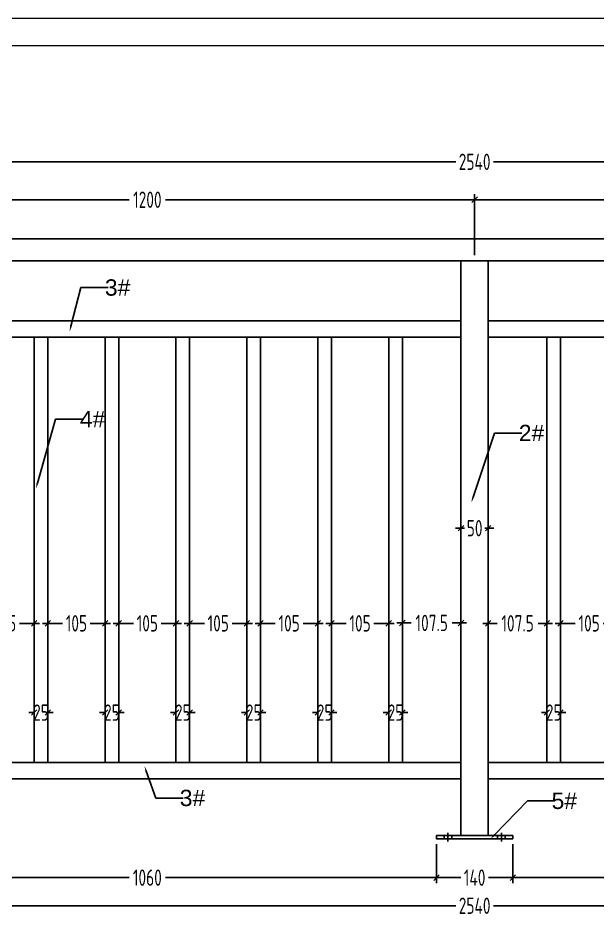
# Model space of a CAD drawing. Header units: millimetres. Extents: x 4 to 2106212, y -117026 to 198097.
# Drawn here: x 1915856 to 1916919, y 188418 to 190076 of the extents above; entities that cross this region are included whole.
import ezdxf
from ezdxf import colors
from ezdxf.entities.mleader import LeaderData, LeaderLine
from ezdxf.math import Vec2, Vec3

# ---------------------------------------------------------------- set-up
doc = ezdxf.new("R2010")
doc.units = ezdxf.units.MM
for name, color, linetype in [('HR-dimension', 9, 'Continuous'), ('方管', 100, 'Continuous'), ('标注', 9, 'Continuous')]:
    doc.layers.add(name, color=color, linetype=linetype)
doc.layers.add('图框', color=7, linetype='Continuous', lineweight=13)
doc.layers.add('文本', color=3, linetype='Continuous', lineweight=13)
doc.styles.add('Arial', font='arial.ttf')
doc.styles.add('hztxt', font='ros1.shx', dxfattribs={"width": 0.8, "bigfont": 'hztxt.shx'})
doc.dimstyles.new('DIM-10', dxfattribs={"dimscale": 10, "dimtxt": 3, "dimasz": 1, "dimexe": 1, "dimexo": 1, "dimgap": 0.5, "dimtad": 0, "dimdec": 3, "dimrnd": 0.0005, "dimzin": 9, "dimdsep": 46, "dimtxsty": 'hztxt', "dimblk": 'OBLIQUE', "dimcen": 0, "dimdle": 1, "dimclrd": 9, "dimclre": 9, "dimclrt": 2, "dimazin": 2, "dimtfac": 1, "dimtdec": 3, "dimtix": 1, "dimtofl": 0, "dimtmove": 2, "dimatfit": 3, "dimldrblk": 'OBLIQUE', "dimfxl": 1, "dimarcsym": 2})

# ---------------------------------------------------------------- blocks, each defined once
blk = doc.blocks.new('_Oblique')
at = {"color": 0, "linetype": 'ByBlock', "lineweight": -2}
blk.add_line((-0.5, -0.5), (0.5, 0.5), dxfattribs=at)
blk = doc.blocks.new('*D829')
at = {"layer": 'Defpoints', "color": 0, "ltscale": 1.5, "transparency": 16777216}
for p in [(1916693, 189742.7), (1915493, 189630.8), (1916693, 189630.8)]:
    blk.add_point(p, dxfattribs=at)
at = {"layer": 'HR-dimension', "color": 9, "lineweight": -2, "ltscale": 1.5, "transparency": 16777216}
for p, q in [((1915483, 189742.7), (1916059.6, 189742.7)), ((1915493, 189640.8), (1915493, 189752.7)), ((1916703, 189742.7), (1916126.4, 189742.7)), ((1916693, 189640.8), (1916693, 189752.7))]:
    blk.add_line(p, q, dxfattribs=at)
at = {"layer": 'HR-dimension', "color": 9, "lineweight": -2, "ltscale": 1.5, "transparency": 16777216, "xscale": 10, "yscale": 10, "zscale": 10, "rotation": 180}
blk.add_blockref('_Oblique', (1915493, 189742.7), dxfattribs=at)
at = {"layer": 'HR-dimension', "color": 9, "lineweight": -2, "ltscale": 1.5, "transparency": 16777216, "xscale": 10, "yscale": 10, "zscale": 10}
blk.add_blockref('_Oblique', (1916693, 189742.7), dxfattribs=at)
at = {"layer": 'HR-dimension', "color": 2, "ltscale": 1.5, "transparency": 16777216, "insert": (1916093, 189742.7), "char_height": 30, "attachment_point": 5, "style": 'hztxt'}
blk.add_mtext('1200', dxfattribs=at)
blk = doc.blocks.new('*D830')
at = {"layer": 'Defpoints', "color": 0, "ltscale": 1.5, "transparency": 16777216}
for p in [(1917893, 189742.7), (1916693, 189630.8), (1917893, 189630.8)]:
    blk.add_point(p, dxfattribs=at)
at = {"layer": 'HR-dimension', "color": 9, "lineweight": -2, "ltscale": 1.5, "transparency": 16777216}
for p, q in [((1916683, 189742.7), (1917259.6, 189742.7)), ((1916693, 189640.8), (1916693, 189752.7)), ((1917903, 189742.7), (1917326.4, 189742.7)), ((1917893, 189640.8), (1917893, 189752.7))]:
    blk.add_line(p, q, dxfattribs=at)
at = {"layer": 'HR-dimension', "color": 9, "lineweight": -2, "ltscale": 1.5, "transparency": 16777216, "xscale": 10, "yscale": 10, "zscale": 10, "rotation": 180}
blk.add_blockref('_Oblique', (1916693, 189742.7), dxfattribs=at)
at = {"layer": 'HR-dimension', "color": 9, "lineweight": -2, "ltscale": 1.5, "transparency": 16777216, "xscale": 10, "yscale": 10, "zscale": 10}
blk.add_blockref('_Oblique', (1917893, 189742.7), dxfattribs=at)
at = {"layer": 'HR-dimension', "color": 2, "ltscale": 1.5, "transparency": 16777216, "insert": (1917293, 189742.7), "char_height": 30, "attachment_point": 5, "style": 'hztxt'}
blk.add_mtext('1200', dxfattribs=at)
blk = doc.blocks.new('*D832')
at = {"layer": 'Defpoints', "color": 0, "ltscale": 1.5, "transparency": 16777216}
for p in [(1915423, 189812.2), (1915423, 189670.8), (1917963, 189670.8)]:
    blk.add_point(p, dxfattribs=at)
at = {"layer": 'HR-dimension', "color": 9, "lineweight": -2, "ltscale": 1.5, "transparency": 16777216}
for p, q in [((1915413, 189812.2), (1916658.4, 189812.2)), ((1915423, 189680.8), (1915423, 189822.2)), ((1917973, 189812.2), (1916727.6, 189812.2)), ((1917963, 189680.8), (1917963, 189822.2))]:
    blk.add_line(p, q, dxfattribs=at)
at = {"layer": 'HR-dimension', "color": 9, "lineweight": -2, "ltscale": 1.5, "transparency": 16777216, "xscale": 10, "yscale": 10, "zscale": 10, "rotation": 180}
blk.add_blockref('_Oblique', (1915423, 189812.2), dxfattribs=at)
at = {"layer": 'HR-dimension', "color": 9, "lineweight": -2, "ltscale": 1.5, "transparency": 16777216, "xscale": 10, "yscale": 10, "zscale": 10}
blk.add_blockref('_Oblique', (1917963, 189812.2), dxfattribs=at)
at = {"layer": 'HR-dimension', "color": 2, "ltscale": 1.5, "transparency": 16777216, "insert": (1916693, 189812.2), "char_height": 30, "attachment_point": 5, "style": 'hztxt'}
blk.add_mtext('2540', dxfattribs=at)
blk = doc.blocks.new('*D834')
at = {"layer": 'Defpoints', "color": 0, "transparency": 16777216}
for p in [(1916668, 189233.7), (1916718, 189233.7), (1916668, 189140.4)]:
    blk.add_point(p, dxfattribs=at)
at = {"layer": '标注', "color": 9, "lineweight": -2, "transparency": 16777216}
for p, q in [((1916668, 189223.7), (1916668, 189130.4)), ((1916718, 189223.7), (1916718, 189130.4)), ((1916658, 189140.4), (1916674.4, 189140.4)), ((1916728, 189140.4), (1916711.6, 189140.4))]:
    blk.add_line(p, q, dxfattribs=at)
at = {"layer": '标注', "color": 9, "lineweight": -2, "transparency": 16777216, "xscale": 10, "yscale": 10, "zscale": 10, "rotation": 180}
blk.add_blockref('_Oblique', (1916668, 189140.4), dxfattribs=at)
at = {"layer": '标注', "color": 9, "lineweight": -2, "transparency": 16777216, "xscale": 10, "yscale": 10, "zscale": 10}
blk.add_blockref('_Oblique', (1916718, 189140.4), dxfattribs=at)
at = {"layer": '标注', "color": 2, "transparency": 16777216, "insert": (1916693, 189140.4), "char_height": 30, "attachment_point": 5, "style": 'hztxt'}
blk.add_mtext('50', dxfattribs=at)
blk = doc.blocks.new('*D840')
at = {"layer": 'Defpoints', "color": 0, "transparency": 16777216}
for p in [(1916763, 188570.8), (1917823, 188570.8), (1916763, 188499.6)]:
    blk.add_point(p, dxfattribs=at)
at = {"layer": '标注', "color": 9, "lineweight": -2, "transparency": 16777216}
for p, q in [((1916763, 188560.8), (1916763, 188489.6)), ((1917823, 188560.8), (1917823, 188489.6)), ((1916753, 188499.6), (1917259.6, 188499.6)), ((1917833, 188499.6), (1917326.4, 188499.6))]:
    blk.add_line(p, q, dxfattribs=at)
at = {"layer": '标注', "color": 9, "lineweight": -2, "transparency": 16777216, "xscale": 10, "yscale": 10, "zscale": 10, "rotation": 180}
blk.add_blockref('_Oblique', (1916763, 188499.6), dxfattribs=at)
at = {"layer": '标注', "color": 9, "lineweight": -2, "transparency": 16777216, "xscale": 10, "yscale": 10, "zscale": 10}
blk.add_blockref('_Oblique', (1917823, 188499.6), dxfattribs=at)
at = {"layer": '标注', "color": 2, "transparency": 16777216, "insert": (1917293, 188499.6), "char_height": 30, "attachment_point": 5, "style": 'hztxt'}
blk.add_mtext('1060', dxfattribs=at)
blk = doc.blocks.new('*D841')
at = {"layer": 'Defpoints', "color": 0, "transparency": 16777216}
for p in [(1916623, 188570.8), (1916763, 188570.8), (1916623, 188499.6)]:
    blk.add_point(p, dxfattribs=at)
at = {"layer": '标注', "color": 9, "lineweight": -2, "transparency": 16777216}
for p, q in [((1916623, 188560.8), (1916623, 188489.6)), ((1916763, 188560.8), (1916763, 188489.6)), ((1916613, 188499.6), (1916667.6, 188499.6)), ((1916773, 188499.6), (1916718.4, 188499.6))]:
    blk.add_line(p, q, dxfattribs=at)
at = {"layer": '标注', "color": 9, "lineweight": -2, "transparency": 16777216, "xscale": 10, "yscale": 10, "zscale": 10, "rotation": 180}
blk.add_blockref('_Oblique', (1916623, 188499.6), dxfattribs=at)
at = {"layer": '标注', "color": 9, "lineweight": -2, "transparency": 16777216, "xscale": 10, "yscale": 10, "zscale": 10}
blk.add_blockref('_Oblique', (1916763, 188499.6), dxfattribs=at)
at = {"layer": '标注', "color": 2, "transparency": 16777216, "insert": (1916693, 188499.6), "char_height": 30, "attachment_point": 5, "style": 'hztxt'}
blk.add_mtext('140', dxfattribs=at)
blk = doc.blocks.new('*D842')
at = {"layer": 'Defpoints', "color": 0, "transparency": 16777216}
for p in [(1915563, 188570.8), (1916623, 188570.8), (1915563, 188499.6)]:
    blk.add_point(p, dxfattribs=at)
at = {"layer": '标注', "color": 9, "lineweight": -2, "transparency": 16777216}
for p, q in [((1915563, 188560.8), (1915563, 188489.6)), ((1916623, 188560.8), (1916623, 188489.6)), ((1915553, 188499.6), (1916059.6, 188499.6)), ((1916633, 188499.6), (1916126.4, 188499.6))]:
    blk.add_line(p, q, dxfattribs=at)
at = {"layer": '标注', "color": 9, "lineweight": -2, "transparency": 16777216, "xscale": 10, "yscale": 10, "zscale": 10, "rotation": 180}
blk.add_blockref('_Oblique', (1915563, 188499.6), dxfattribs=at)
at = {"layer": '标注', "color": 9, "lineweight": -2, "transparency": 16777216, "xscale": 10, "yscale": 10, "zscale": 10}
blk.add_blockref('_Oblique', (1916623, 188499.6), dxfattribs=at)
at = {"layer": '标注', "color": 2, "transparency": 16777216, "insert": (1916093, 188499.6), "char_height": 30, "attachment_point": 5, "style": 'hztxt'}
blk.add_mtext('1060', dxfattribs=at)
blk = doc.blocks.new('*D844')
at = {"layer": 'Defpoints', "color": 0, "transparency": 16777216}
for p in [(1915423, 188570.8), (1917963, 188570.8), (1917963, 188448)]:
    blk.add_point(p, dxfattribs=at)
at = {"layer": '标注', "color": 9, "lineweight": -2, "transparency": 16777216}
for p, q in [((1915423, 188560.8), (1915423, 188438)), ((1917963, 188560.8), (1917963, 188438)), ((1915413, 188448), (1916658.4, 188448)), ((1917973, 188448), (1916727.6, 188448))]:
    blk.add_line(p, q, dxfattribs=at)
at = {"layer": '标注', "color": 9, "lineweight": -2, "transparency": 16777216, "xscale": 10, "yscale": 10, "zscale": 10, "rotation": 180}
blk.add_blockref('_Oblique', (1915423, 188448), dxfattribs=at)
at = {"layer": '标注', "color": 9, "lineweight": -2, "transparency": 16777216, "xscale": 10, "yscale": 10, "zscale": 10}
blk.add_blockref('_Oblique', (1917963, 188448), dxfattribs=at)
at = {"layer": '标注', "color": 2, "transparency": 16777216, "insert": (1916693, 188448), "char_height": 30, "attachment_point": 5, "style": 'hztxt'}
blk.add_mtext('2540', dxfattribs=at)
blk = doc.blocks.new('GW-TK')
at = {"layer": '图框'}
for points in [[(927183.55, 464715.01), (927603.55, 464715.01), (927603.55, 464418.01), (927183.55, 464418.01)], [(927188.55, 464710.01), (927598.55, 464710.01), (927598.55, 464423.01), (927188.55, 464423.01)]]:
    blk.add_lwpolyline(points, close=True, dxfattribs=at)
blk = doc.blocks.new('*D1466')
at = {"layer": 'Defpoints', "color": 0, "ltscale": 1.5, "transparency": 16777216}
for p in [(1915910.5, 188802.2), (1915885.5, 188710.8), (1915910.5, 188710.8)]:
    blk.add_point(p, dxfattribs=at)
at = {"layer": 'HR-dimension', "color": 9, "lineweight": -2, "ltscale": 1.5, "transparency": 16777216}
for p, q in [((1915885.5, 188802.2), (1915875.5, 188802.2)), ((1915885.5, 188720.8), (1915885.5, 188812.2)), ((1915910.5, 188720.8), (1915910.5, 188812.2)), ((1915910.5, 188802.2), (1915920.5, 188802.2))]:
    blk.add_line(p, q, dxfattribs=at)
at = {"layer": 'HR-dimension', "color": 9, "lineweight": -2, "ltscale": 1.5, "transparency": 16777216, "xscale": 10, "yscale": 10, "zscale": 10}
blk.add_blockref('_Oblique', (1915885.5, 188802.2), dxfattribs=at)
at = {"layer": 'HR-dimension', "color": 9, "lineweight": -2, "ltscale": 1.5, "transparency": 16777216, "xscale": 10, "yscale": 10, "zscale": 10, "rotation": 180}
blk.add_blockref('_Oblique', (1915910.5, 188802.2), dxfattribs=at)
at = {"layer": 'HR-dimension', "color": 2, "ltscale": 1.5, "transparency": 16777216, "insert": (1915898, 188802.2), "char_height": 30, "attachment_point": 5, "style": 'hztxt'}
blk.add_mtext('25', dxfattribs=at)
blk = doc.blocks.new('*D1465')
at = {"layer": 'Defpoints', "color": 0, "ltscale": 1.5, "transparency": 16777216}
for p in [(1915780.5, 188965.9), (1915780.5, 188896.1), (1915885.5, 188896.1)]:
    blk.add_point(p, dxfattribs=at)
at = {"layer": 'HR-dimension', "color": 9, "lineweight": -2, "ltscale": 1.5, "transparency": 16777216}
for p, q in [((1915770.5, 188965.9), (1915807.6, 188965.9)), ((1915780.5, 188906.1), (1915780.5, 188975.9)), ((1915895.5, 188965.9), (1915858.4, 188965.9)), ((1915885.5, 188906.1), (1915885.5, 188975.9))]:
    blk.add_line(p, q, dxfattribs=at)
at = {"layer": 'HR-dimension', "color": 9, "lineweight": -2, "ltscale": 1.5, "transparency": 16777216, "xscale": 10, "yscale": 10, "zscale": 10, "rotation": 180}
blk.add_blockref('_Oblique', (1915780.5, 188965.9), dxfattribs=at)
at = {"layer": 'HR-dimension', "color": 9, "lineweight": -2, "ltscale": 1.5, "transparency": 16777216, "xscale": 10, "yscale": 10, "zscale": 10}
blk.add_blockref('_Oblique', (1915885.5, 188965.9), dxfattribs=at)
at = {"layer": 'HR-dimension', "color": 2, "ltscale": 1.5, "transparency": 16777216, "insert": (1915833, 188965.9), "char_height": 30, "attachment_point": 5, "style": 'hztxt'}
blk.add_mtext('105', dxfattribs=at)
blk = doc.blocks.new('*D1468')
at = {"layer": 'Defpoints', "color": 0, "ltscale": 1.5, "transparency": 16777216}
for p in [(1916040.5, 188802.2), (1916015.5, 188710.8), (1916040.5, 188710.8)]:
    blk.add_point(p, dxfattribs=at)
at = {"layer": 'HR-dimension', "color": 9, "lineweight": -2, "ltscale": 1.5, "transparency": 16777216}
for p, q in [((1916015.5, 188802.2), (1916005.5, 188802.2)), ((1916015.5, 188720.8), (1916015.5, 188812.2)), ((1916040.5, 188720.8), (1916040.5, 188812.2)), ((1916040.5, 188802.2), (1916050.5, 188802.2))]:
    blk.add_line(p, q, dxfattribs=at)
at = {"layer": 'HR-dimension', "color": 9, "lineweight": -2, "ltscale": 1.5, "transparency": 16777216, "xscale": 10, "yscale": 10, "zscale": 10}
blk.add_blockref('_Oblique', (1916015.5, 188802.2), dxfattribs=at)
at = {"layer": 'HR-dimension', "color": 9, "lineweight": -2, "ltscale": 1.5, "transparency": 16777216, "xscale": 10, "yscale": 10, "zscale": 10, "rotation": 180}
blk.add_blockref('_Oblique', (1916040.5, 188802.2), dxfattribs=at)
at = {"layer": 'HR-dimension', "color": 2, "ltscale": 1.5, "transparency": 16777216, "insert": (1916028, 188802.2), "char_height": 30, "attachment_point": 5, "style": 'hztxt'}
blk.add_mtext('25', dxfattribs=at)
blk = doc.blocks.new('*D1467')
at = {"layer": 'Defpoints', "color": 0, "ltscale": 1.5, "transparency": 16777216}
for p in [(1915910.5, 188965.9), (1915910.5, 188896.1), (1916015.5, 188896.1)]:
    blk.add_point(p, dxfattribs=at)
at = {"layer": 'HR-dimension', "color": 9, "lineweight": -2, "ltscale": 1.5, "transparency": 16777216}
for p, q in [((1915900.5, 188965.9), (1915937.6, 188965.9)), ((1915910.5, 188906.1), (1915910.5, 188975.9)), ((1916025.5, 188965.9), (1915988.4, 188965.9)), ((1916015.5, 188906.1), (1916015.5, 188975.9))]:
    blk.add_line(p, q, dxfattribs=at)
at = {"layer": 'HR-dimension', "color": 9, "lineweight": -2, "ltscale": 1.5, "transparency": 16777216, "xscale": 10, "yscale": 10, "zscale": 10, "rotation": 180}
blk.add_blockref('_Oblique', (1915910.5, 188965.9), dxfattribs=at)
at = {"layer": 'HR-dimension', "color": 9, "lineweight": -2, "ltscale": 1.5, "transparency": 16777216, "xscale": 10, "yscale": 10, "zscale": 10}
blk.add_blockref('_Oblique', (1916015.5, 188965.9), dxfattribs=at)
at = {"layer": 'HR-dimension', "color": 2, "ltscale": 1.5, "transparency": 16777216, "insert": (1915963, 188965.9), "char_height": 30, "attachment_point": 5, "style": 'hztxt'}
blk.add_mtext('105', dxfattribs=at)
blk = doc.blocks.new('*D1470')
at = {"layer": 'Defpoints', "color": 0, "ltscale": 1.5, "transparency": 16777216}
for p in [(1916170.5, 188802.2), (1916145.5, 188710.8), (1916170.5, 188710.8)]:
    blk.add_point(p, dxfattribs=at)
at = {"layer": 'HR-dimension', "color": 9, "lineweight": -2, "ltscale": 1.5, "transparency": 16777216}
for p, q in [((1916145.5, 188802.2), (1916135.5, 188802.2)), ((1916145.5, 188720.8), (1916145.5, 188812.2)), ((1916170.5, 188720.8), (1916170.5, 188812.2)), ((1916170.5, 188802.2), (1916180.5, 188802.2))]:
    blk.add_line(p, q, dxfattribs=at)
at = {"layer": 'HR-dimension', "color": 9, "lineweight": -2, "ltscale": 1.5, "transparency": 16777216, "xscale": 10, "yscale": 10, "zscale": 10}
blk.add_blockref('_Oblique', (1916145.5, 188802.2), dxfattribs=at)
at = {"layer": 'HR-dimension', "color": 9, "lineweight": -2, "ltscale": 1.5, "transparency": 16777216, "xscale": 10, "yscale": 10, "zscale": 10, "rotation": 180}
blk.add_blockref('_Oblique', (1916170.5, 188802.2), dxfattribs=at)
at = {"layer": 'HR-dimension', "color": 2, "ltscale": 1.5, "transparency": 16777216, "insert": (1916158, 188802.2), "char_height": 30, "attachment_point": 5, "style": 'hztxt'}
blk.add_mtext('25', dxfattribs=at)
blk = doc.blocks.new('*D1469')
at = {"layer": 'Defpoints', "color": 0, "ltscale": 1.5, "transparency": 16777216}
for p in [(1916040.5, 188965.9), (1916040.5, 188896.1), (1916145.5, 188896.1)]:
    blk.add_point(p, dxfattribs=at)
at = {"layer": 'HR-dimension', "color": 9, "lineweight": -2, "ltscale": 1.5, "transparency": 16777216}
for p, q in [((1916030.5, 188965.9), (1916067.6, 188965.9)), ((1916040.5, 188906.1), (1916040.5, 188975.9)), ((1916155.5, 188965.9), (1916118.4, 188965.9)), ((1916145.5, 188906.1), (1916145.5, 188975.9))]:
    blk.add_line(p, q, dxfattribs=at)
at = {"layer": 'HR-dimension', "color": 9, "lineweight": -2, "ltscale": 1.5, "transparency": 16777216, "xscale": 10, "yscale": 10, "zscale": 10, "rotation": 180}
blk.add_blockref('_Oblique', (1916040.5, 188965.9), dxfattribs=at)
at = {"layer": 'HR-dimension', "color": 9, "lineweight": -2, "ltscale": 1.5, "transparency": 16777216, "xscale": 10, "yscale": 10, "zscale": 10}
blk.add_blockref('_Oblique', (1916145.5, 188965.9), dxfattribs=at)
at = {"layer": 'HR-dimension', "color": 2, "ltscale": 1.5, "transparency": 16777216, "insert": (1916093, 188965.9), "char_height": 30, "attachment_point": 5, "style": 'hztxt'}
blk.add_mtext('105', dxfattribs=at)
blk = doc.blocks.new('*D1472')
at = {"layer": 'Defpoints', "color": 0, "ltscale": 1.5, "transparency": 16777216}
for p in [(1916300.5, 188802.2), (1916275.5, 188710.8), (1916300.5, 188710.8)]:
    blk.add_point(p, dxfattribs=at)
at = {"layer": 'HR-dimension', "color": 9, "lineweight": -2, "ltscale": 1.5, "transparency": 16777216}
for p, q in [((1916275.5, 188802.2), (1916265.5, 188802.2)), ((1916275.5, 188720.8), (1916275.5, 188812.2)), ((1916300.5, 188720.8), (1916300.5, 188812.2)), ((1916300.5, 188802.2), (1916310.5, 188802.2))]:
    blk.add_line(p, q, dxfattribs=at)
at = {"layer": 'HR-dimension', "color": 9, "lineweight": -2, "ltscale": 1.5, "transparency": 16777216, "xscale": 10, "yscale": 10, "zscale": 10}
blk.add_blockref('_Oblique', (1916275.5, 188802.2), dxfattribs=at)
at = {"layer": 'HR-dimension', "color": 9, "lineweight": -2, "ltscale": 1.5, "transparency": 16777216, "xscale": 10, "yscale": 10, "zscale": 10, "rotation": 180}
blk.add_blockref('_Oblique', (1916300.5, 188802.2), dxfattribs=at)
at = {"layer": 'HR-dimension', "color": 2, "ltscale": 1.5, "transparency": 16777216, "insert": (1916288, 188802.2), "char_height": 30, "attachment_point": 5, "style": 'hztxt'}
blk.add_mtext('25', dxfattribs=at)
blk = doc.blocks.new('*D1471')
at = {"layer": 'Defpoints', "color": 0, "ltscale": 1.5, "transparency": 16777216}
for p in [(1916170.5, 188965.9), (1916170.5, 188896.1), (1916275.5, 188896.1)]:
    blk.add_point(p, dxfattribs=at)
at = {"layer": 'HR-dimension', "color": 9, "lineweight": -2, "ltscale": 1.5, "transparency": 16777216}
for p, q in [((1916160.5, 188965.9), (1916197.6, 188965.9)), ((1916170.5, 188906.1), (1916170.5, 188975.9)), ((1916285.5, 188965.9), (1916248.4, 188965.9)), ((1916275.5, 188906.1), (1916275.5, 188975.9))]:
    blk.add_line(p, q, dxfattribs=at)
at = {"layer": 'HR-dimension', "color": 9, "lineweight": -2, "ltscale": 1.5, "transparency": 16777216, "xscale": 10, "yscale": 10, "zscale": 10, "rotation": 180}
blk.add_blockref('_Oblique', (1916170.5, 188965.9), dxfattribs=at)
at = {"layer": 'HR-dimension', "color": 9, "lineweight": -2, "ltscale": 1.5, "transparency": 16777216, "xscale": 10, "yscale": 10, "zscale": 10}
blk.add_blockref('_Oblique', (1916275.5, 188965.9), dxfattribs=at)
at = {"layer": 'HR-dimension', "color": 2, "ltscale": 1.5, "transparency": 16777216, "insert": (1916223, 188965.9), "char_height": 30, "attachment_point": 5, "style": 'hztxt'}
blk.add_mtext('105', dxfattribs=at)
blk = doc.blocks.new('*D1474')
at = {"layer": 'Defpoints', "color": 0, "ltscale": 1.5, "transparency": 16777216}
for p in [(1916430.5, 188802.2), (1916405.5, 188710.8), (1916430.5, 188710.8)]:
    blk.add_point(p, dxfattribs=at)
at = {"layer": 'HR-dimension', "color": 9, "lineweight": -2, "ltscale": 1.5, "transparency": 16777216}
for p, q in [((1916405.5, 188802.2), (1916395.5, 188802.2)), ((1916405.5, 188720.8), (1916405.5, 188812.2)), ((1916430.5, 188720.8), (1916430.5, 188812.2)), ((1916430.5, 188802.2), (1916440.5, 188802.2))]:
    blk.add_line(p, q, dxfattribs=at)
at = {"layer": 'HR-dimension', "color": 9, "lineweight": -2, "ltscale": 1.5, "transparency": 16777216, "xscale": 10, "yscale": 10, "zscale": 10}
blk.add_blockref('_Oblique', (1916405.5, 188802.2), dxfattribs=at)
at = {"layer": 'HR-dimension', "color": 9, "lineweight": -2, "ltscale": 1.5, "transparency": 16777216, "xscale": 10, "yscale": 10, "zscale": 10, "rotation": 180}
blk.add_blockref('_Oblique', (1916430.5, 188802.2), dxfattribs=at)
at = {"layer": 'HR-dimension', "color": 2, "ltscale": 1.5, "transparency": 16777216, "insert": (1916418, 188802.2), "char_height": 30, "attachment_point": 5, "style": 'hztxt'}
blk.add_mtext('25', dxfattribs=at)
blk = doc.blocks.new('*D1473')
at = {"layer": 'Defpoints', "color": 0, "ltscale": 1.5, "transparency": 16777216}
for p in [(1916300.5, 188965.9), (1916300.5, 188896.1), (1916405.5, 188896.1)]:
    blk.add_point(p, dxfattribs=at)
at = {"layer": 'HR-dimension', "color": 9, "lineweight": -2, "ltscale": 1.5, "transparency": 16777216}
for p, q in [((1916290.5, 188965.9), (1916327.6, 188965.9)), ((1916300.5, 188906.1), (1916300.5, 188975.9)), ((1916415.5, 188965.9), (1916378.4, 188965.9)), ((1916405.5, 188906.1), (1916405.5, 188975.9))]:
    blk.add_line(p, q, dxfattribs=at)
at = {"layer": 'HR-dimension', "color": 9, "lineweight": -2, "ltscale": 1.5, "transparency": 16777216, "xscale": 10, "yscale": 10, "zscale": 10, "rotation": 180}
blk.add_blockref('_Oblique', (1916300.5, 188965.9), dxfattribs=at)
at = {"layer": 'HR-dimension', "color": 9, "lineweight": -2, "ltscale": 1.5, "transparency": 16777216, "xscale": 10, "yscale": 10, "zscale": 10}
blk.add_blockref('_Oblique', (1916405.5, 188965.9), dxfattribs=at)
at = {"layer": 'HR-dimension', "color": 2, "ltscale": 1.5, "transparency": 16777216, "insert": (1916353, 188965.9), "char_height": 30, "attachment_point": 5, "style": 'hztxt'}
blk.add_mtext('105', dxfattribs=at)
blk = doc.blocks.new('*D1476')
at = {"layer": 'Defpoints', "color": 0, "ltscale": 1.5, "transparency": 16777216}
for p in [(1916560.5, 188802.2), (1916535.5, 188710.8), (1916560.5, 188710.8)]:
    blk.add_point(p, dxfattribs=at)
at = {"layer": 'HR-dimension', "color": 9, "lineweight": -2, "ltscale": 1.5, "transparency": 16777216}
for p, q in [((1916535.5, 188802.2), (1916525.5, 188802.2)), ((1916535.5, 188720.8), (1916535.5, 188812.2)), ((1916560.5, 188720.8), (1916560.5, 188812.2)), ((1916560.5, 188802.2), (1916570.5, 188802.2))]:
    blk.add_line(p, q, dxfattribs=at)
at = {"layer": 'HR-dimension', "color": 9, "lineweight": -2, "ltscale": 1.5, "transparency": 16777216, "xscale": 10, "yscale": 10, "zscale": 10}
blk.add_blockref('_Oblique', (1916535.5, 188802.2), dxfattribs=at)
at = {"layer": 'HR-dimension', "color": 9, "lineweight": -2, "ltscale": 1.5, "transparency": 16777216, "xscale": 10, "yscale": 10, "zscale": 10, "rotation": 180}
blk.add_blockref('_Oblique', (1916560.5, 188802.2), dxfattribs=at)
at = {"layer": 'HR-dimension', "color": 2, "ltscale": 1.5, "transparency": 16777216, "insert": (1916548, 188802.2), "char_height": 30, "attachment_point": 5, "style": 'hztxt'}
blk.add_mtext('25', dxfattribs=at)
blk = doc.blocks.new('*D1475')
at = {"layer": 'Defpoints', "color": 0, "ltscale": 1.5, "transparency": 16777216}
for p in [(1916430.5, 188965.9), (1916430.5, 188896.1), (1916535.5, 188896.1)]:
    blk.add_point(p, dxfattribs=at)
at = {"layer": 'HR-dimension', "color": 9, "lineweight": -2, "ltscale": 1.5, "transparency": 16777216}
for p, q in [((1916420.5, 188965.9), (1916457.6, 188965.9)), ((1916430.5, 188906.1), (1916430.5, 188975.9)), ((1916545.5, 188965.9), (1916508.4, 188965.9)), ((1916535.5, 188906.1), (1916535.5, 188975.9))]:
    blk.add_line(p, q, dxfattribs=at)
at = {"layer": 'HR-dimension', "color": 9, "lineweight": -2, "ltscale": 1.5, "transparency": 16777216, "xscale": 10, "yscale": 10, "zscale": 10, "rotation": 180}
blk.add_blockref('_Oblique', (1916430.5, 188965.9), dxfattribs=at)
at = {"layer": 'HR-dimension', "color": 9, "lineweight": -2, "ltscale": 1.5, "transparency": 16777216, "xscale": 10, "yscale": 10, "zscale": 10}
blk.add_blockref('_Oblique', (1916535.5, 188965.9), dxfattribs=at)
at = {"layer": 'HR-dimension', "color": 2, "ltscale": 1.5, "transparency": 16777216, "insert": (1916483, 188965.9), "char_height": 30, "attachment_point": 5, "style": 'hztxt'}
blk.add_mtext('105', dxfattribs=at)
blk = doc.blocks.new('*D1477')
at = {"layer": 'Defpoints', "color": 0, "ltscale": 1.5, "transparency": 16777216}
for p in [(1916668, 188966.6), (1916560.5, 188896.8), (1916668, 188896.8)]:
    blk.add_point(p, dxfattribs=at)
at = {"layer": 'HR-dimension', "color": 9, "lineweight": -2, "ltscale": 1.5, "transparency": 16777216}
for p, q in [((1916550.5, 188966.6), (1916576.9, 188966.6)), ((1916560.5, 188906.8), (1916560.5, 188976.6)), ((1916678, 188966.6), (1916651.7, 188966.6)), ((1916668, 188906.8), (1916668, 188976.6))]:
    blk.add_line(p, q, dxfattribs=at)
at = {"layer": 'HR-dimension', "color": 9, "lineweight": -2, "ltscale": 1.5, "transparency": 16777216, "xscale": 10, "yscale": 10, "zscale": 10, "rotation": 180}
blk.add_blockref('_Oblique', (1916560.5, 188966.6), dxfattribs=at)
at = {"layer": 'HR-dimension', "color": 9, "lineweight": -2, "ltscale": 1.5, "transparency": 16777216, "xscale": 10, "yscale": 10, "zscale": 10}
blk.add_blockref('_Oblique', (1916668, 188966.6), dxfattribs=at)
at = {"layer": 'HR-dimension', "color": 2, "ltscale": 1.5, "transparency": 16777216, "insert": (1916614.3, 188966.6), "char_height": 30, "attachment_point": 5, "style": 'hztxt'}
blk.add_mtext('107.5', dxfattribs=at)
blk = doc.blocks.new('*D1478')
at = {"layer": 'Defpoints', "color": 0, "ltscale": 1.5, "transparency": 16777216}
for p in [(1916850.5, 188802.2), (1916825.5, 188710.8), (1916850.5, 188710.8)]:
    blk.add_point(p, dxfattribs=at)
at = {"layer": 'HR-dimension', "color": 9, "lineweight": -2, "ltscale": 1.5, "transparency": 16777216}
for p, q in [((1916825.5, 188802.2), (1916815.5, 188802.2)), ((1916825.5, 188720.8), (1916825.5, 188812.2)), ((1916850.5, 188720.8), (1916850.5, 188812.2)), ((1916850.5, 188802.2), (1916860.5, 188802.2))]:
    blk.add_line(p, q, dxfattribs=at)
at = {"layer": 'HR-dimension', "color": 9, "lineweight": -2, "ltscale": 1.5, "transparency": 16777216, "xscale": 10, "yscale": 10, "zscale": 10}
blk.add_blockref('_Oblique', (1916825.5, 188802.2), dxfattribs=at)
at = {"layer": 'HR-dimension', "color": 9, "lineweight": -2, "ltscale": 1.5, "transparency": 16777216, "xscale": 10, "yscale": 10, "zscale": 10, "rotation": 180}
blk.add_blockref('_Oblique', (1916850.5, 188802.2), dxfattribs=at)
at = {"layer": 'HR-dimension', "color": 2, "ltscale": 1.5, "transparency": 16777216, "insert": (1916838, 188802.2), "char_height": 30, "attachment_point": 5, "style": 'hztxt'}
blk.add_mtext('25', dxfattribs=at)
blk = doc.blocks.new('*D1493')
at = {"layer": 'Defpoints', "color": 0, "ltscale": 1.5, "transparency": 16777216}
for p in [(1916718, 188965.9), (1916718, 188896.1), (1916825.5, 188875)]:
    blk.add_point(p, dxfattribs=at)
at = {"layer": 'HR-dimension', "color": 9, "lineweight": -2, "ltscale": 1.5, "transparency": 16777216}
for p, q in [((1916708, 188965.9), (1916734.4, 188965.9)), ((1916718, 188906.1), (1916718, 188975.9)), ((1916835.5, 188965.9), (1916809.2, 188965.9)), ((1916825.5, 188885), (1916825.5, 188975.9))]:
    blk.add_line(p, q, dxfattribs=at)
at = {"layer": 'HR-dimension', "color": 9, "lineweight": -2, "ltscale": 1.5, "transparency": 16777216, "xscale": 10, "yscale": 10, "zscale": 10, "rotation": 180}
blk.add_blockref('_Oblique', (1916718, 188965.9), dxfattribs=at)
at = {"layer": 'HR-dimension', "color": 9, "lineweight": -2, "ltscale": 1.5, "transparency": 16777216, "xscale": 10, "yscale": 10, "zscale": 10}
blk.add_blockref('_Oblique', (1916825.5, 188965.9), dxfattribs=at)
at = {"layer": 'HR-dimension', "color": 2, "ltscale": 1.5, "transparency": 16777216, "insert": (1916771.8, 188965.9), "char_height": 30, "attachment_point": 5, "style": 'hztxt'}
blk.add_mtext('107.5', dxfattribs=at)
blk = doc.blocks.new('*D1487')
at = {"layer": 'Defpoints', "color": 0, "ltscale": 1.5, "transparency": 16777216}
for p in [(1916850.5, 188965.9), (1916850.5, 188896.1), (1916955.5, 188896.1)]:
    blk.add_point(p, dxfattribs=at)
at = {"layer": 'HR-dimension', "color": 9, "lineweight": -2, "ltscale": 1.5, "transparency": 16777216}
for p, q in [((1916840.5, 188965.9), (1916877.6, 188965.9)), ((1916850.5, 188906.1), (1916850.5, 188975.9)), ((1916965.5, 188965.9), (1916928.4, 188965.9)), ((1916955.5, 188906.1), (1916955.5, 188975.9))]:
    blk.add_line(p, q, dxfattribs=at)
at = {"layer": 'HR-dimension', "color": 9, "lineweight": -2, "ltscale": 1.5, "transparency": 16777216, "xscale": 10, "yscale": 10, "zscale": 10, "rotation": 180}
blk.add_blockref('_Oblique', (1916850.5, 188965.9), dxfattribs=at)
at = {"layer": 'HR-dimension', "color": 9, "lineweight": -2, "ltscale": 1.5, "transparency": 16777216, "xscale": 10, "yscale": 10, "zscale": 10}
blk.add_blockref('_Oblique', (1916955.5, 188965.9), dxfattribs=at)
at = {"layer": 'HR-dimension', "color": 2, "ltscale": 1.5, "transparency": 16777216, "insert": (1916903, 188965.9), "char_height": 30, "attachment_point": 5, "style": 'hztxt'}
blk.add_mtext('105', dxfattribs=at)

msp = doc.modelspace()

# ---------------------------------------------------------------- linework, layer by layer
at = {"color": 1}
for p, q in [((1916668.0071, 189520.774), (1915517.9044, 189520.774)), ((1916718.0071, 189520.774), (1917868.1098, 189520.774)), ((1916668.0071, 189490.774), (1915517.9044, 189490.774)), ((1916718.0071, 189490.774), (1917868.1098, 189490.774)), ((1916668.0071, 188710.774), (1915517.9044, 188710.774)), ((1916718.0071, 188710.774), (1917868.1098, 188710.774)), ((1916668.0071, 188680.774), (1915517.9044, 188680.774)), ((1916718.0071, 188680.774), (1917868.1098, 188680.774))]:
    msp.add_line(p, q, dxfattribs=at)
at = {"color": 4}
for points in [[(1915910.5071, 188710.774), (1915910.5071, 189490.774), (1915885.5071, 189490.774), (1915885.5071, 188710.774)], [(1916040.5071, 188710.774), (1916040.5071, 189490.774), (1916015.5071, 189490.774), (1916015.5071, 188710.774)], [(1916170.5071, 188710.774), (1916170.5071, 189490.774), (1916145.5071, 189490.774), (1916145.5071, 188710.774)], [(1916300.5071, 188710.774), (1916300.5071, 189490.774), (1916275.5071, 189490.774), (1916275.5071, 188710.774)], [(1916430.5071, 188710.774), (1916430.5071, 189490.774), (1916405.5071, 189490.774), (1916405.5071, 188710.774)], [(1916560.5071, 188710.774), (1916560.5071, 189490.774), (1916535.5071, 189490.774), (1916535.5071, 188710.774)], [(1916850.5071, 188710.774), (1916850.5071, 189490.774), (1916825.5071, 189490.774), (1916825.5071, 188710.774)]]:
    msp.add_lwpolyline(points, dxfattribs=at)
at = {"color": 7}
for points in [[(1916644.0071, 188581.7744), (1916644.0071, 188565.7744)], [(1916742.0071, 188581.7744), (1916742.0071, 188565.7744)], [(1916623.0071, 188576.7744), (1916763.0071, 188576.7744), (1916763.0071, 188570.7744), (1916623.0071, 188570.7744), (1916623.0071, 188576.7744)], [(1916637.0071, 188576.7744), (1916637.0071, 188570.7744)], [(1916651.0071, 188576.7744), (1916651.0071, 188570.7744)], [(1916735.0071, 188576.7744), (1916735.0071, 188570.7744)], [(1916749.0071, 188576.7744), (1916749.0071, 188570.7744)]]:
    msp.add_lwpolyline(points, dxfattribs=at)
at = {"layer": '方管', "color": 2}
for p, q in [((1917963.0071, 189670.7741), (1915423.0071, 189670.7741)), ((1915423.0071, 189630.7741), (1917963.0071, 189630.7741))]:
    msp.add_line(p, q, dxfattribs=at)
at = {"layer": '方管', "color": 3}
msp.add_lwpolyline([(1916668.0071, 188576.7744), (1916668.0071, 189630.7737), (1916718.0071, 189630.7744), (1916718.0071, 188576.7744)], close=True, dxfattribs=at)

# ---------------------------------------------------------------- block references
at = {"layer": '文本', "xscale": 10, "yscale": 10, "zscale": 10}
msp.add_blockref('GW-TK', (-7356845.2012, -4457074.3437), dxfattribs=at)

# ---------------------------------------------------------------- dimensions: what is measured, and where the dimension line sits
at = {"layer": 'HR-dimension', "ltscale": 1.5}
for base, p1, p2, picture, middle in [((1915423.0071, 189812.2058), (1917963.0071, 189670.7741), (1915423.0071, 189670.7741), '*D832', (1916693.0071, 189812.2058)), ((1916693.0071, 189742.7383), (1915493.0071, 189630.7741), (1916693.0071, 189630.7741), '*D829', (1916093.0071, 189742.7383)), ((1917893.0071, 189742.7383), (1916693.0071, 189630.7741), (1917893.0071, 189630.7741), '*D830', (1917293.0071, 189742.7383)), ((1915780.5071, 188965.8605), (1915885.5071, 188896.0545), (1915780.5071, 188896.0545), '*D1465', (1915833.0071, 188965.8605)), ((1915910.5071, 188965.8605), (1916015.5071, 188896.0545), (1915910.5071, 188896.0545), '*D1467', (1915963.0071, 188965.8605)), ((1916040.5071, 188965.8605), (1916145.5071, 188896.0545), (1916040.5071, 188896.0545), '*D1469', (1916093.0071, 188965.8605)), ((1916170.5071, 188965.8605), (1916275.5071, 188896.0545), (1916170.5071, 188896.0545), '*D1471', (1916223.0071, 188965.8605)), ((1916300.5071, 188965.8605), (1916405.5071, 188896.0545), (1916300.5071, 188896.0545), '*D1473', (1916353.0071, 188965.8605)), ((1916430.5071, 188965.8605), (1916535.5071, 188896.0545), (1916430.5071, 188896.0545), '*D1475', (1916483.0071, 188965.8605)), ((1916668.0071, 188966.6135), (1916560.5071, 188896.8075), (1916668.0071, 188896.8075), '*D1477', (1916614.2571, 188966.6135)), ((1916718.0071, 188965.8605), (1916825.5071, 188874.9999), (1916718.0071, 188896.0545), '*D1493', (1916771.7571, 188965.8605)), ((1916850.5071, 188965.8605), (1916955.5071, 188896.0545), (1916850.5071, 188896.0545), '*D1487', (1916903.0071, 188965.8605)), ((1915910.5071, 188802.2127), (1915885.5071, 188710.7741), (1915910.5071, 188710.7741), '*D1466', (1915898.0071, 188802.2127)), ((1916040.5071, 188802.2127), (1916015.5071, 188710.7741), (1916040.5071, 188710.7741), '*D1468', (1916028.0071, 188802.2127)), ((1916170.5071, 188802.2127), (1916145.5071, 188710.7741), (1916170.5071, 188710.7741), '*D1470', (1916158.0071, 188802.2127)), ((1916300.5071, 188802.2127), (1916275.5071, 188710.7741), (1916300.5071, 188710.7741), '*D1472', (1916288.0071, 188802.2127)), ((1916430.5071, 188802.2127), (1916405.5071, 188710.7741), (1916430.5071, 188710.7741), '*D1474', (1916418.0071, 188802.2127)), ((1916560.5071, 188802.2127), (1916535.5071, 188710.7741), (1916560.5071, 188710.7741), '*D1476', (1916548.0071, 188802.2127)), ((1916850.5071, 188802.2127), (1916825.5071, 188710.7741), (1916850.5071, 188710.7741), '*D1478', (1916838.0071, 188802.2127))]:
    dim = msp.add_linear_dim(base=base, p1=p1, p2=p2, dimstyle='DIM-10', dxfattribs=at)
    dim.commit()
    dim.dimension.update_dxf_attribs({"geometry": picture, "text_midpoint": middle})
at = {"layer": '标注', "color": 7}
dim = msp.add_linear_dim(base=(1916668.0071, 189140.41), p1=(1916718.0071, 189233.675), p2=(1916668.0071, 189233.675), dimstyle='DIM-10', dxfattribs=at)
dim.commit()
dim.dimension.update_dxf_attribs({"geometry": '*D834', "text_midpoint": (1916693.0071, 189140.41)})
at = {"layer": '标注'}
for base, p1, p2, picture, middle in [((1917963.0071, 188447.9645), (1915423.0071, 188570.7748), (1917963.0071, 188570.7748), '*D844', (1916693.0071, 188447.9645)), ((1915563.0071, 188499.5549), (1916623.0071, 188570.7748), (1915563.0071, 188570.7748), '*D842', (1916093.0071, 188499.5549)), ((1916623.0071, 188499.5549), (1916763.0071, 188570.7744), (1916623.0071, 188570.7744), '*D841', (1916693.0071, 188499.5549)), ((1916763.0071, 188499.5549), (1917823.0071, 188570.7748), (1916763.0071, 188570.7744), '*D840', (1917293.0071, 188499.5549))]:
    dim = msp.add_linear_dim(base=base, p1=p1, p2=p2, dimstyle='DIM-10', dxfattribs=at)
    dim.commit()
    dim.dimension.update_dxf_attribs({"geometry": picture, "text_midpoint": middle})

# ---------------------------------------------------------------- leaders
at = {"layer": '标注', "color": 6}
ml = msp.add_multileader_mtext('Standard', dxfattribs=at)
ml.set_content('3#', color=6, style='Arial')
ml.set_leader_properties(color=8)
ml.build(insert=Vec2(0, 0))
ml.multileader.update_dxf_attribs({"dogleg_length": 50, "arrow_head_size": 10})
ctx = ml.context
ctx.base_point, ctx.char_height, ctx.arrow_head_size, ctx.landing_gap_size, ctx.plane_origin = Vec3(1916021.174, 189581.5606), 30, 10, 1, Vec3(1915801.485, 189454.3396)
ctx.text_align_type = 2
notes = []
notes.append((ctx, [(1, (1, 1, 0), (1915971.174, 189581.5606), (1, 0), 50, [(0, [(1915950.4164, 189501.0189)], 0, [])])]))
ctx.mtext.insert, ctx.mtext.alignment, ctx.mtext.flow_direction = Vec3(1916061.774, 189596.732), 3, 5
ml = msp.add_multileader_mtext('Standard', dxfattribs=at)
ml.set_content('4#', color=6, style='Arial')
ml.set_leader_properties(color=8)
ml.build(insert=Vec2(0, 0))
ml.multileader.update_dxf_attribs({"dogleg_length": 50, "arrow_head_size": 10})
ctx = ml.context
ctx.base_point, ctx.char_height, ctx.arrow_head_size, ctx.landing_gap_size, ctx.plane_origin = Vec3(1915974.381, 189340.3298), 30, 10, 1, Vec3(1915752.192, 189113.1088)
ctx.text_align_type = 2
notes.append((ctx, [(1, (1, 1, 0), (1915924.381, 189340.3298), (1, 0), 50, [(0, [(1915888.7102, 189213.1088)], 0, [])])]))
ctx.mtext.insert, ctx.mtext.alignment, ctx.mtext.flow_direction = Vec3(1916016.0096, 189355.5012), 3, 5
ml = msp.add_multileader_mtext('Standard', dxfattribs=at)
ml.set_content('2#', color=6, style='Arial')
ml.set_leader_properties(color=8)
ml.build(insert=Vec2(0, 0))
ml.multileader.update_dxf_attribs({"dogleg_length": 50, "arrow_head_size": 10})
ctx = ml.context
ctx.base_point, ctx.char_height, ctx.arrow_head_size, ctx.landing_gap_size, ctx.plane_origin = Vec3(1916779.6702, 189314.8038), 30, 10, 1, Vec3(1917107.4222, 189087.5828)
ctx.text_align_type = 2
notes.append((ctx, [(0, (1, 1, 0), (1916729.6702, 189314.8038), (1, 0), 50, [(0, [(1916686.9507, 189187.5828)], 0, [])])]))
ctx.mtext.insert, ctx.mtext.alignment, ctx.mtext.flow_direction = Vec3(1916820.613, 189329.9752), 3, 5
ml = msp.add_multileader_mtext('Standard', dxfattribs=at)
ml.set_content('3#', color=6, style='Arial')
ml.set_leader_properties(color=8)
ml.build(insert=Vec2(0, 0))
ml.multileader.update_dxf_attribs({"dogleg_length": 50, "arrow_head_size": 10})
ctx = ml.context
ctx.base_point, ctx.char_height, ctx.arrow_head_size, ctx.landing_gap_size, ctx.plane_origin = Vec3(1916158.4879, 188645.5751), 30, 10, 1, Vec3(1915938.7989, 188471.0066)
ctx.text_align_type = 2
notes.append((ctx, [(1, (1, 1, 0), (1916108.4879, 188645.5751), (1, 0), 50, [(0, [(1916087.7303, 188703.9506)], 0, [])])]))
ctx.mtext.insert, ctx.mtext.alignment, ctx.mtext.flow_direction = Vec3(1916199.0879, 188660.7466), 3, 5
ml = msp.add_multileader_mtext('Standard', dxfattribs=at)
ml.set_content('5#', color=6, style='Arial')
ml.set_leader_properties(color=8)
ml.build(insert=Vec2(0, 0))
ml.multileader.update_dxf_attribs({"dogleg_length": 50, "arrow_head_size": 10})
ctx = ml.context
ctx.base_point, ctx.char_height, ctx.arrow_head_size, ctx.landing_gap_size, ctx.plane_origin = Vec3(1916840.0891, 188640.2886), 30, 10, 1, Vec3(1916442.533, 188470.7949)
ctx.text_align_type = 2
notes.append((ctx, [(1, (1, 1, 0), (1916790.0891, 188640.2886), (1, 0), 50, [(0, [(1916722.533, 188570.7929)], 0, [])])]))
ctx.mtext.insert, ctx.mtext.alignment, ctx.mtext.flow_direction = Vec3(1916880.6891, 188655.46), 3, 5
for ctx, leaders in notes:
    for number, flags, end, landing, length, lines in leaders:
        leader = LeaderData()
        leader.index, (leader.has_last_leader_line, leader.has_dogleg_vector, leader.attachment_direction) = number, flags
        leader.last_leader_point, leader.dogleg_vector, leader.dogleg_length = Vec3(end), Vec3(landing), length
        for number, points, colour, breaks in lines:
            line = LeaderLine()
            line.index, line.vertices, line.color, line.breaks = number, Vec3.list(points), colors.encode_raw_color(colour), breaks
            leader.lines.append(line)
        ctx.leaders.append(leader)

doc.saveas('drawing.dxf')
